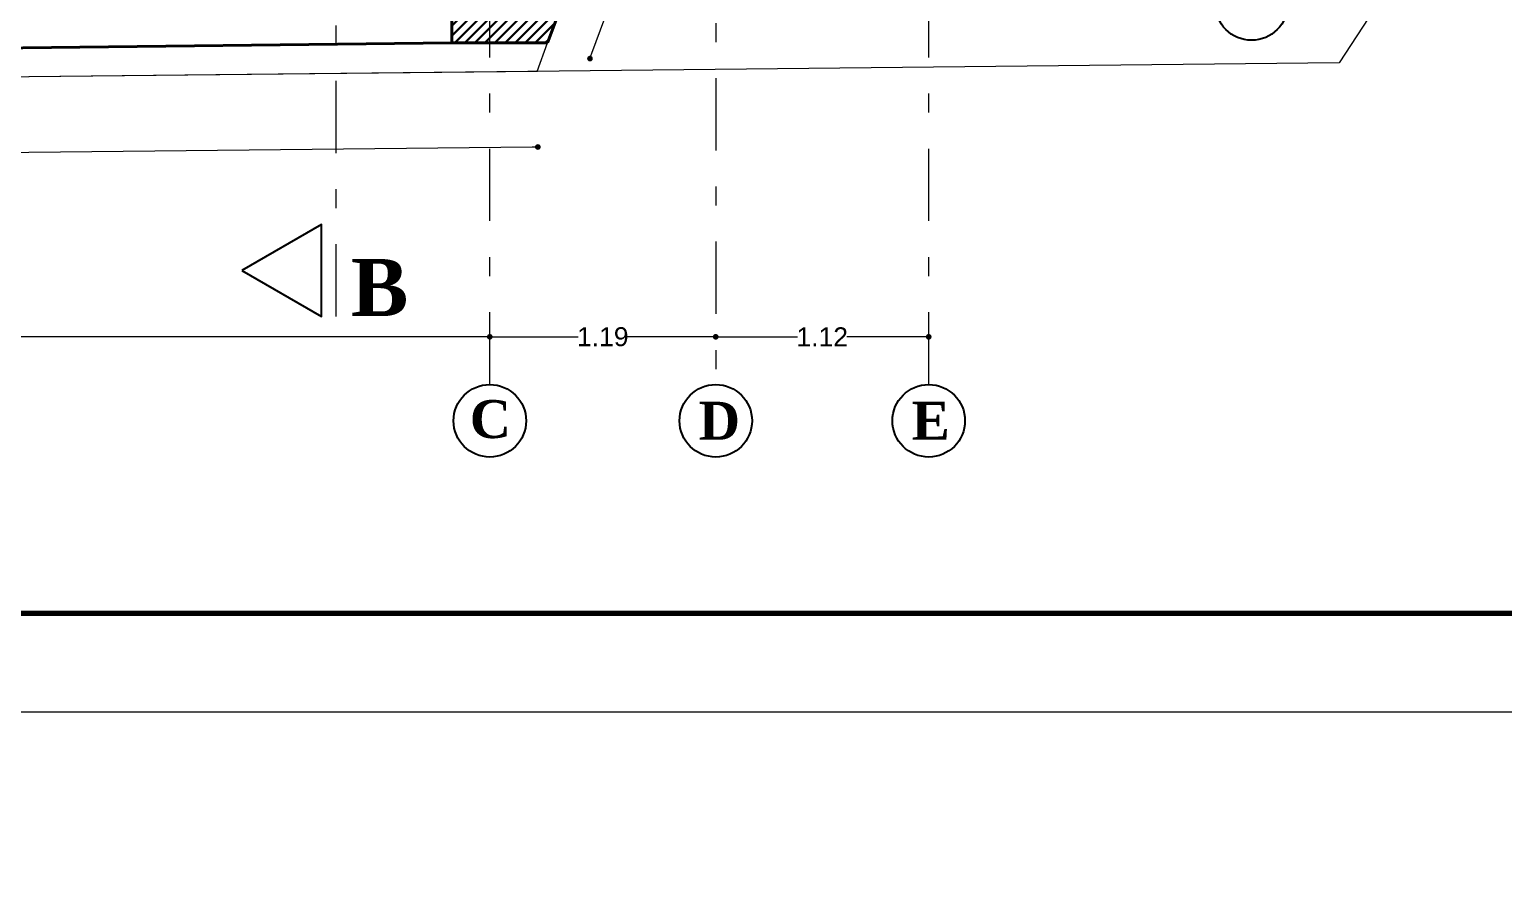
# Model space of a CAD drawing. Header units: inches. Extents: x 2908 to 3459, y -3172 to -55.
# Drawn here: x 3286.85 to 3294.62, y -203.65 to -199.15 of the extents above; entities that cross this region are included whole.
import ezdxf

# ---------------------------------------------------------------- set-up
doc = ezdxf.new("R2010")
doc.units = ezdxf.units.IN
doc.header["$MEASUREMENT"] = 0
doc.linetypes.add('DASHDOT', pattern=[25.4, 12.7, -6.35, 0, -6.35])
for name, color, linetype, lineweight in [('Capa2', 1, 'Continuous', 25), ('COTA', 1, 'Continuous', 9), ('E-EJES', 1, 'DASHDOT', 5), ('Estructura', 1, 'Continuous', 40), ('linea de linderos', 3, 'Continuous', 30), ('muros 2', 5, 'Continuous', 40), ('muros bajitos', 4, 'Continuous', 15), ('Márgen', 7, 'Continuous', 80)]:
    doc.layers.add(name, color=color, linetype=linetype, lineweight=lineweight)
doc.layers.add('TEXTO', color=4, linetype='Continuous')
doc.styles.add('Arial new', font='arial.ttf')
doc.styles.add('CONSTRUCTORA', font='times.ttf', dxfattribs={"height": 0.3})
doc.dimstyles.new('GUS', dxfattribs={"dimtxt": 0.1, "dimasz": 0.03, "dimexe": 0.05, "dimexo": 0.05, "dimgap": 0.005, "dimtad": 0, "dimzin": 1, "dimdsep": 46, "dimtxsty": 'Arial new', "dimblk": 'DOT', "dimcen": 0.01, "dimse1": 1, "dimse2": 1, "dimclrd": 1, "dimclre": 252, "dimclrt": 1, "dimaunit": 1, "dimadec": 0, "dimazin": 2, "dimtfac": 1, "dimtmove": 0, "dimatfit": 2, "dimldrblk": 'ARCHTICK', "dimfxl": 1, "dimlwd": -1, "dimlwe": -1, "dimarcsym": 1})

# ---------------------------------------------------------------- blocks, each defined once
blk = doc.blocks.new('_Dot')
at = {"color": 0, "linetype": 'ByBlock', "lineweight": -2}
blk.add_line((-0.5, 0), (-1, 0), dxfattribs=at)
at = {"color": 0, "linetype": 'ByBlock', "const_width": 0.5}
blk.add_lwpolyline([(-0.25, 0, 1), (0.25, 0, 1)], format="xyb", close=True, dxfattribs=at)
blk = doc.blocks.new('*D4981')
at = {"layer": 'COTA', "color": 1, "linetype": 'Continuous', "transparency": 16777216}
for p, q in [((3289.496, -199.7678), (3284.5455, -199.8207)), ((3279.2608, -199.8772), (3284.2078, -199.8243))]:
    blk.add_line(p, q, dxfattribs=at)
at = {"layer": 'Defpoints', "color": 0, "transparency": 16777216}
for p in [(3289.5217, -199.3696, -1.031), (3279.2265, -199.4797, -1.031), (3289.526, -199.7675)]:
    blk.add_point(p, dxfattribs=at)
at = {"layer": 'COTA', "color": 1, "transparency": 16777216, "xscale": 0.03, "yscale": 0.03, "zscale": 0.03}
for p, rotation in [((3289.526, -199.7675), 0.6126958381874476), ((3279.2308, -199.8776), 180.6126958381874)]:
    blk.add_blockref('_Dot', p, dxfattribs=dict(at, rotation=rotation))
at = {"layer": 'COTA', "color": 1, "transparency": 16777216, "insert": (3284.3767, -199.8225), "char_height": 0.1, "attachment_point": 5, "rotation": 0.6127, "style": 'Arial new'}
blk.add_mtext('10.30', dxfattribs=at)
blk = doc.blocks.new('_ArchTick')
at = {"color": 0, "linetype": 'ByBlock', "const_width": 0.15}
blk.add_lwpolyline([(-0.5, -0.5), (0.5, 0.5)], dxfattribs=at)
blk = doc.blocks.new('*D5007')
at = {"layer": 'COTA', "color": 1, "linetype": 'Continuous', "transparency": 16777216}
for p, q in [((3292.1998, -192.8136), (3291.0525, -195.9164)), ((3289.8111, -199.2734), (3290.9585, -196.1706))]:
    blk.add_line(p, q, dxfattribs=at)
at = {"layer": 'Defpoints', "color": 0, "transparency": 16777216}
for p in [(3291.9869, -192.7029), (3292.2102, -192.7855), (3289.5774, -199.219)]:
    blk.add_point(p, dxfattribs=at)
at = {"layer": 'COTA', "color": 1, "transparency": 16777216, "xscale": 0.03, "yscale": 0.03, "zscale": 0.03}
for p, rotation in [((3292.2102, -192.7855), 69.70662671698605), ((3289.8007, -199.3015), 249.7066267169861)]:
    blk.add_blockref('_Dot', p, dxfattribs=dict(at, rotation=rotation))
at = {"layer": 'COTA', "color": 1, "transparency": 16777216, "insert": (3291.0055, -196.0435), "char_height": 0.1, "attachment_point": 5, "rotation": 69.70663, "style": 'Arial new'}
blk.add_mtext('6.95', dxfattribs=at)
blk = doc.blocks.new('*D4996')
at = {"layer": 'COTA', "color": 1, "linetype": 'Continuous', "transparency": 16777216}
for p, q in [((3283.5523, -200.7683), (3286.2622, -200.7683)), ((3289.2426, -200.7683), (3286.5327, -200.7683))]:
    blk.add_line(p, q, dxfattribs=at)
at = {"layer": 'Defpoints', "color": 0, "transparency": 16777216}
for p in [(3283.5223, -200.5512), (3289.2726, -200.5512), (3289.2726, -200.7683)]:
    blk.add_point(p, dxfattribs=at)
at = {"layer": 'COTA', "color": 1, "transparency": 16777216, "xscale": 0.03, "yscale": 0.03, "zscale": 0.03, "rotation": 180}
blk.add_blockref('_Dot', (3283.5223, -200.7683), dxfattribs=at)
at = {"layer": 'COTA', "color": 1, "transparency": 16777216, "xscale": 0.03, "yscale": 0.03, "zscale": 0.03}
blk.add_blockref('_Dot', (3289.2726, -200.7683), dxfattribs=at)
at = {"layer": 'COTA', "color": 1, "transparency": 16777216, "insert": (3286.3974, -200.7683), "char_height": 0.1, "attachment_point": 5, "style": 'Arial new'}
blk.add_mtext('5.75', dxfattribs=at)
blk = doc.blocks.new('*D4997')
at = {"layer": 'COTA', "color": 1, "linetype": 'Continuous', "transparency": 16777216}
for p, q in [((3289.3026, -200.7683), (3289.7379, -200.7683)), ((3290.4339, -200.7683), (3289.9985, -200.7683))]:
    blk.add_line(p, q, dxfattribs=at)
at = {"layer": 'Defpoints', "color": 0, "transparency": 16777216}
for p in [(3289.2726, -200.5512), (3290.4639, -200.5512), (3290.4639, -200.7683)]:
    blk.add_point(p, dxfattribs=at)
at = {"layer": 'COTA', "color": 1, "transparency": 16777216, "xscale": 0.03, "yscale": 0.03, "zscale": 0.03, "rotation": 180}
blk.add_blockref('_Dot', (3289.2726, -200.7683), dxfattribs=at)
at = {"layer": 'COTA', "color": 1, "transparency": 16777216, "xscale": 0.03, "yscale": 0.03, "zscale": 0.03}
blk.add_blockref('_Dot', (3290.4639, -200.7683), dxfattribs=at)
at = {"layer": 'COTA', "color": 1, "transparency": 16777216, "insert": (3289.8682, -200.7683), "char_height": 0.1, "attachment_point": 5, "style": 'Arial new'}
blk.add_mtext('1.19', dxfattribs=at)
blk = doc.blocks.new('*D4998')
at = {"layer": 'COTA', "color": 1, "linetype": 'Continuous', "transparency": 16777216}
for p, q in [((3290.4939, -200.7683), (3290.8955, -200.7683)), ((3291.5565, -200.7683), (3291.1548, -200.7683))]:
    blk.add_line(p, q, dxfattribs=at)
at = {"layer": 'Defpoints', "color": 0, "transparency": 16777216}
for p in [(3290.4639, -200.5512), (3291.5865, -200.5512), (3291.5865, -200.7683)]:
    blk.add_point(p, dxfattribs=at)
at = {"layer": 'COTA', "color": 1, "transparency": 16777216, "xscale": 0.03, "yscale": 0.03, "zscale": 0.03, "rotation": 180}
blk.add_blockref('_Dot', (3290.4639, -200.7683), dxfattribs=at)
at = {"layer": 'COTA', "color": 1, "transparency": 16777216, "xscale": 0.03, "yscale": 0.03, "zscale": 0.03}
blk.add_blockref('_Dot', (3291.5865, -200.7683), dxfattribs=at)
at = {"layer": 'COTA', "color": 1, "transparency": 16777216, "insert": (3291.0252, -200.7683), "char_height": 0.1, "attachment_point": 5, "style": 'Arial new'}
blk.add_mtext('1.12', dxfattribs=at)
blk = doc.blocks.new('ESTRUCTURA 5')
at = {"layer": 'muros bajitos'}
h = blk.add_hatch(dxfattribs=at)
h.set_pattern_fill('ANSI31', color=256, scale=0.3, style=0)
h.set_pattern_definition([(45, (49.40023, -54.707684), (-0.0265165043, 0.0265165043), [])])
h.paths.add_polyline_path([(3340.2644, -194.783), (3339.6117, -194.783), (3339.6117, -195.183), (3340.1165, -195.183)])
at = {"layer": 'Estructura'}
for p, q in [((3339.6117, -195.183), (3339.6117, -194.783)), ((3339.6117, -195.183), (3339.6117, -194.783)), ((3340.2644, -194.783), (3340.1165, -195.183)), ((3340.2644, -194.783), (3340.1165, -195.183)), ((3340.1165, -195.183), (3339.6117, -195.183)), ((3340.1165, -195.183), (3339.6117, -195.183))]:
    blk.add_line(p, q, dxfattribs=at)

msp = doc.modelspace()

# ---------------------------------------------------------------- hatches: boundary and pattern name
at = {"layer": 'COTA'}
h = msp.add_hatch(dxfattribs=at)
h.set_pattern_fill('ANSI31', color=256, scale=0.3, style=0)
h.set_pattern_definition([(45, (-1.13892, -58.74366), (-0.0265165043, 0.0265165043), [])])
h.paths.add_polyline_path([(3289.7253, -198.819), (3289.0725, -198.819), (3289.0725, -199.219), (3289.5774, -199.219)])

# ---------------------------------------------------------------- linework, layer by layer
at = {"layer": 'Capa2'}
msp.add_lwpolyline([(3287.9646, -200.4187), (3288.3846, -200.6612), (3288.3846, -200.1762)], close=True, dxfattribs=at)
for centre in [(3293.2888, -199.0132), (3289.2726, -201.2109), (3290.4639, -201.2109), (3291.5865, -201.2109)]:
    msp.add_circle(centre, 0.1912, dxfattribs=at)
at = {"layer": 'COTA'}
msp.add_lwpolyline([(3272.7109, -202.7467), (3272.7109, -177.7467), (3307.7109, -177.7467), (3307.7109, -202.7467), (3272.7109, -202.7467)], close=True, dxfattribs=at)
at = {"layer": 'E-EJES', "ltscale": 0.03}
for p, q in [((3289.2726, -201.0196), (3289.2726, -190.7846)), ((3290.4639, -190.7846), (3290.4639, -201.0196)), ((3291.5865, -201.0196), (3291.5865, -190.7846)), ((3288.4624, -200.6612), (3288.4624, -191.0626))]:
    msp.add_line(p, q, dxfattribs=at)
at = {"layer": 'Estructura'}
for p, q in [((3289.0725, -199.219), (3289.0725, -198.819)), ((3289.0725, -199.219), (3289.0725, -198.819)), ((3289.7253, -198.819), (3289.5774, -199.219)), ((3289.7253, -198.819), (3289.5774, -199.219)), ((3289.5774, -199.219), (3289.0725, -199.219)), ((3289.5774, -199.219), (3289.0725, -199.219))]:
    msp.add_line(p, q, dxfattribs=at)
at = {"layer": 'muros 2'}
msp.add_line((3289.0725, -199.219), (3283.7224, -199.2816), dxfattribs=at)
at = {"layer": 'muros bajitos'}
for p, q in [((3289.5217, -199.3696), (3289.5774, -199.219)), ((3293.7509, -199.3243), (3280.1331, -199.47)), ((3289.5217, -199.3696), (3280.1331, -199.47))]:
    msp.add_line(p, q, dxfattribs=at)
at = {"layer": 'muros bajitos', "elevation": 9.231, "flags": 128}
msp.add_lwpolyline([(3303.1253, -190.1439), (3303.0536, -190.1834), (3298.3035, -193.4512), (3295.9189, -196.0072), (3293.7509, -199.3243)], dxfattribs=at)
at = {"layer": 'Márgen'}
msp.add_line((3306.8062, -202.2267), (3273.3317, -202.2267), dxfattribs=at)

# ---------------------------------------------------------------- block references
at = {"layer": 'linea de linderos'}
msp.add_blockref('ESTRUCTURA 5', (-50.5392, -4.036), dxfattribs=at)

# ---------------------------------------------------------------- texts
at = {"layer": 'TEXTO', "insert": (3288.5408, -200.3579), "char_height": 0.3, "width": 7.088282, "attachment_point": 1, "style": 'CONSTRUCTORA'}
msp.add_mtext('{\\fTimes New Roman|b1|i0|c0|p18;\\T1.1;B}', dxfattribs=at)
at = {"layer": 'TEXTO', "char_height": 0.2, "width": 4.725521, "attachment_point": 1, "rotation": 359.99823, "style": 'CONSTRUCTORA'}
for s, insert in [('{\\fTimes New Roman|b1|i0|c0|p18;\\T1.1;C}', (3289.1666, -201.1018)), ('{\\fTimes New Roman|b1|i0|c0|p18;\\T1.1;D }', (3290.3739, -201.1107)), ('{\\fTimes New Roman|b1|i0|c0|p18;\\T1.1;E }', (3291.4965, -201.1107))]:
    msp.add_mtext(s, dxfattribs=dict(at, insert=insert))

# ---------------------------------------------------------------- dimensions: what is measured, and where the dimension line sits
at = {"layer": 'COTA'}
dim = msp.add_aligned_dim(p1=(3289.5774, -199.219), p2=(3291.9869, -192.7029), distance=-0.2381, dimstyle='GUS', dxfattribs=at)
dim.commit()
dim.dimension.update_dxf_attribs({"geometry": '*D5007', "text_midpoint": (3291.0055, -196.0435)})
dim = msp.add_linear_dim(base=(3289.526, -199.7675, 1.031), p1=(3279.2265, -199.4797), p2=(3289.5217, -199.3696), angle=0.6127, dimstyle='GUS', dxfattribs=at)
dim.commit()
dim.dimension.update_dxf_attribs({"geometry": '*D4981', "text_midpoint": (3284.3767, -199.8225, 1.031), "dimtype": 161})
for base, p1, p2, picture, middle in [((3289.2726, -200.7683), (3283.5223, -200.5512), (3289.2726, -200.5512), '*D4996', (3286.3974, -200.7683)), ((3290.4639, -200.7683), (3289.2726, -200.5512), (3290.4639, -200.5512), '*D4997', (3289.8682, -200.7683)), ((3291.5865, -200.7683), (3290.4639, -200.5512), (3291.5865, -200.5512), '*D4998', (3291.0252, -200.7683))]:
    dim = msp.add_linear_dim(base=base, p1=p1, p2=p2, dimstyle='GUS', dxfattribs=at)
    dim.commit()
    dim.dimension.update_dxf_attribs({"geometry": picture, "text_midpoint": middle})

doc.saveas('drawing.dxf')
